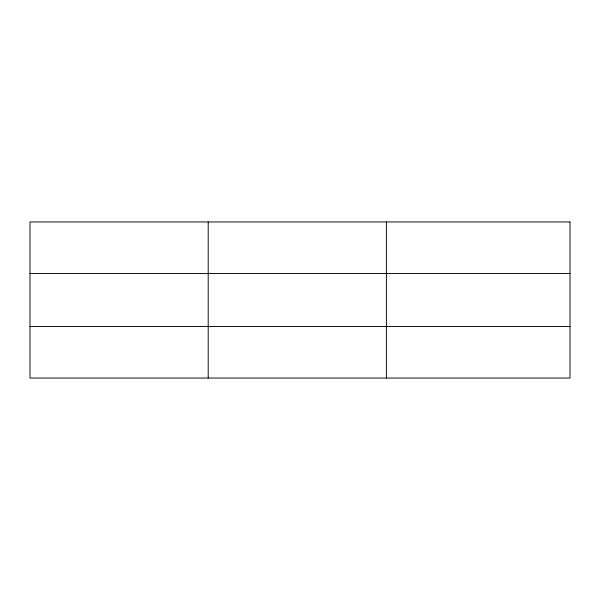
<?xml version="1.0" encoding="UTF-8"?>
<svg xmlns="http://www.w3.org/2000/svg" width="600" height="600" viewBox="0 0 600 600"><rect width="100%" height="100%" fill="white"/><g stroke="black" fill="none" stroke-linecap="round" stroke-linejoin="round"><path stroke-width="0.9" d="M208.2 221.947L208.2 378.053M386.4 221.947L386.4 378.053M30 273.465L570 273.465M30 326.535L570 326.535M570 221.947L570 378.053L30 378.053L30 221.947L570 221.947"/></g></svg>
